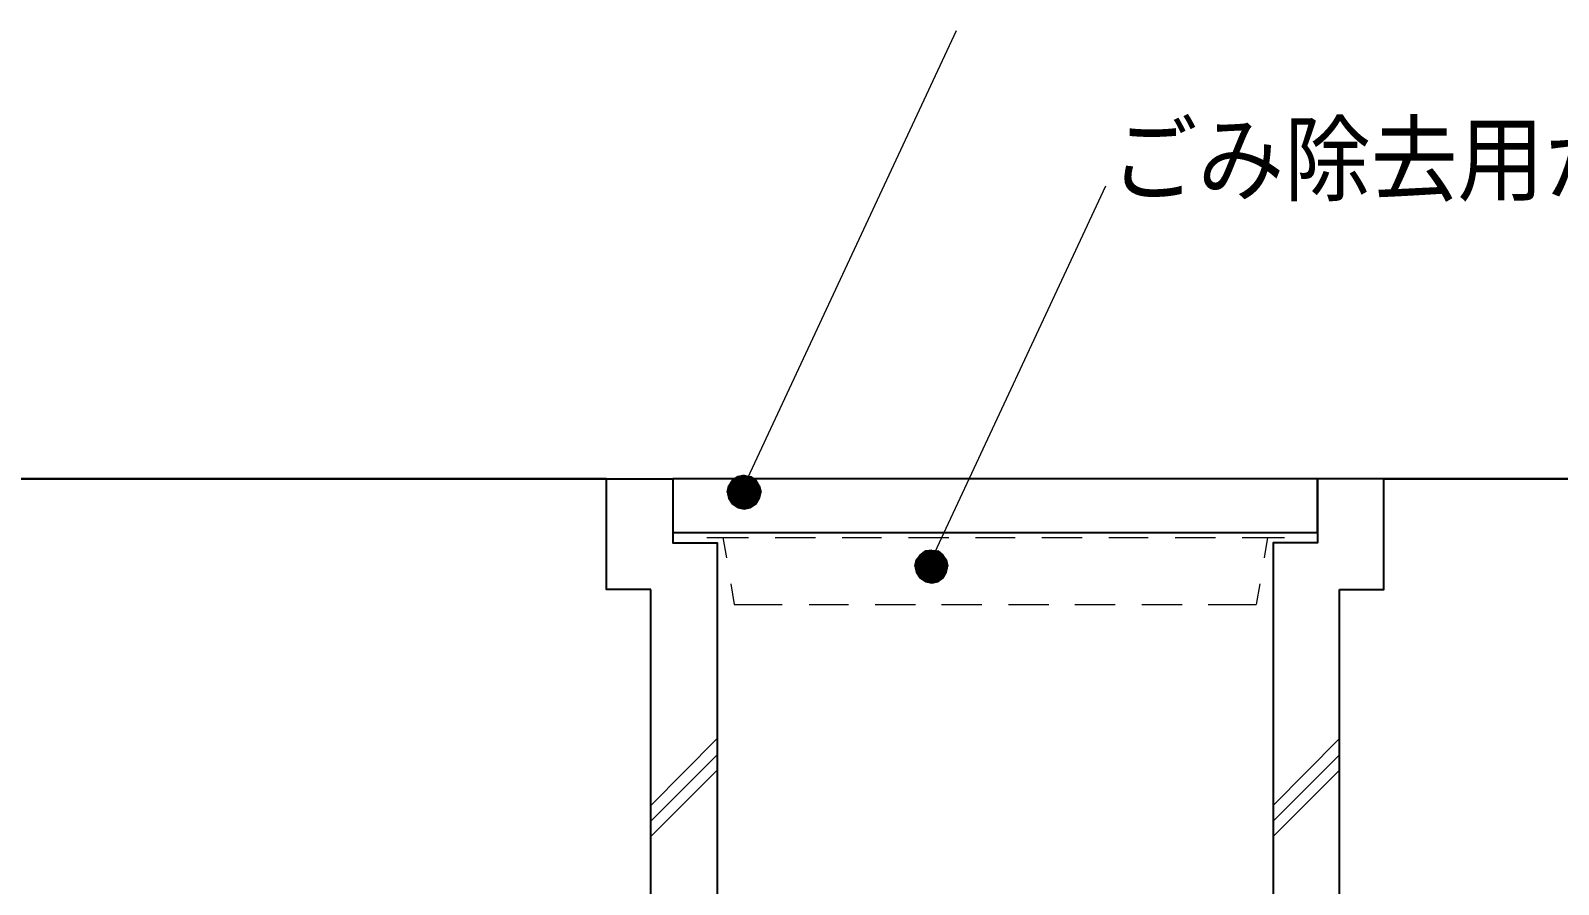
# Model space of a CAD drawing. Header units: millimetres. Extents: x 0 to 420, y 0 to 297.
# Drawn here: x 40.27 to 86.11, y 236.52 to 262.13 of the extents above; entities that cross this region are included whole.
import ezdxf
from ezdxf.enums import TextEntityAlignment as Align

# ---------------------------------------------------------------- set-up
doc = ezdxf.new("R2010")
doc.units = ezdxf.units.MM
doc.styles.add('kst32b', font='NotoSansJP-Variable.ttf')

msp = doc.modelspace()

# ---------------------------------------------------------------- hatches: boundary and pattern name
h = msp.add_hatch(color=7)
h.paths.add_polyline_path([(61.32, 248.645), (61.214, 248.475), (61.68, 248.285), (61.32, 248.645)])
h.paths.add_polyline_path([(61.214, 248.475), (61.68, 248.285), (61.172, 248.285), (61.214, 248.475)])
h.paths.add_polyline_path([(61.68, 248.285), (61.172, 248.285), (61.214, 248.095), (61.68, 248.285)])
for points in [[(61.489, 248.751), (61.32, 248.645), (61.68, 248.285), (61.489, 248.751)], [(67.12, 246.528), (66.95, 246.401), (67.31, 246.062), (67.12, 246.528)]]:
    msp.add_hatch(color=7).paths.add_polyline_path(points)
h = msp.add_hatch(color=7)
h.paths.add_polyline_path([(62.04, 248.645), (61.87, 248.751), (61.68, 248.285), (62.04, 248.645)])
h.paths.add_polyline_path([(61.87, 248.751), (61.68, 248.285), (61.68, 248.793), (61.87, 248.751)])
h.paths.add_polyline_path([(61.68, 248.285), (61.68, 248.793), (61.489, 248.751), (61.68, 248.285)])
h = msp.add_hatch(color=7)
h.paths.add_polyline_path([(62.145, 248.095), (62.188, 248.285), (61.68, 248.285), (62.145, 248.095)])
h.paths.add_polyline_path([(62.188, 248.285), (61.68, 248.285), (62.145, 248.475), (62.188, 248.285)])
h.paths.add_polyline_path([(61.68, 248.285), (62.145, 248.475), (62.04, 248.645), (61.68, 248.285)])
h = msp.add_hatch(color=7)
h.paths.add_polyline_path([(61.214, 248.095), (61.32, 247.925), (61.68, 248.285), (61.214, 248.095)])
h.paths.add_polyline_path([(61.32, 247.925), (61.68, 248.285), (61.489, 247.819), (61.32, 247.925)])
h.paths.add_polyline_path([(61.68, 248.285), (61.489, 247.819), (61.68, 247.777), (61.68, 248.285)])
h = msp.add_hatch(color=7)
h.paths.add_polyline_path([(61.68, 247.777), (61.87, 247.819), (61.68, 248.285), (61.68, 247.777)])
h.paths.add_polyline_path([(61.87, 247.819), (61.68, 248.285), (62.04, 247.925), (61.87, 247.819)])
h.paths.add_polyline_path([(61.68, 248.285), (62.04, 247.925), (62.145, 248.095), (61.68, 248.285)])
h = msp.add_hatch(color=7)
h.paths.add_polyline_path([(66.95, 246.401), (66.844, 246.253), (67.31, 246.062), (66.95, 246.401)])
h.paths.add_polyline_path([(66.844, 246.253), (67.31, 246.062), (66.802, 246.062), (66.844, 246.253)])
h.paths.add_polyline_path([(67.31, 246.062), (66.802, 246.062), (66.844, 245.872), (67.31, 246.062)])
h = msp.add_hatch(color=7)
h.paths.add_polyline_path([(67.649, 246.401), (67.501, 246.528), (67.31, 246.062), (67.649, 246.401)])
h.paths.add_polyline_path([(67.501, 246.528), (67.31, 246.062), (67.31, 246.549), (67.501, 246.528)])
h.paths.add_polyline_path([(67.31, 246.062), (67.31, 246.549), (67.12, 246.528), (67.31, 246.062)])
h = msp.add_hatch(color=7)
h.paths.add_polyline_path([(67.754, 245.872), (67.797, 246.062), (67.31, 246.062), (67.754, 245.872)])
h.paths.add_polyline_path([(67.797, 246.062), (67.31, 246.062), (67.754, 246.253), (67.797, 246.062)])
h.paths.add_polyline_path([(67.31, 246.062), (67.754, 246.253), (67.649, 246.401), (67.31, 246.062)])
h = msp.add_hatch(color=7)
h.paths.add_polyline_path([(66.844, 245.872), (66.95, 245.703), (67.31, 246.062), (66.844, 245.872)])
h.paths.add_polyline_path([(66.95, 245.703), (67.31, 246.062), (67.12, 245.597), (66.95, 245.703)])
h.paths.add_polyline_path([(67.31, 246.062), (67.12, 245.597), (67.31, 245.554), (67.31, 246.062)])
h = msp.add_hatch(color=7)
h.paths.add_polyline_path([(67.31, 245.554), (67.501, 245.597), (67.31, 246.062), (67.31, 245.554)])
h.paths.add_polyline_path([(67.501, 245.597), (67.31, 246.062), (67.649, 245.703), (67.501, 245.597)])
h.paths.add_polyline_path([(67.31, 246.062), (67.649, 245.703), (67.754, 245.872), (67.31, 246.062)])

# ---------------------------------------------------------------- linework, layer by layer
at = {"lineweight": 13}
for points in [[(61.51, 248.116), (68.051, 262.128)], [(67.12, 245.872), (72.538, 257.471)], [(60.558, 246.93), (61.807, 246.93)], [(61.045, 246.93), (61.151, 246.316)], [(62.611, 246.93), (63.818, 246.93)], [(64.622, 246.93), (65.807, 246.93)], [(66.612, 246.93), (67.818, 246.93)], [(68.622, 246.93), (69.808, 246.93)], [(70.612, 246.93), (71.819, 246.93)], [(72.623, 246.93), (73.808, 246.93)], [(74.612, 246.93), (75.819, 246.93)], [(76.623, 246.93), (77.893, 246.93)], [(77.385, 246.93), (77.279, 246.316)], [(61.278, 245.533), (61.383, 244.92)], [(77.153, 245.533), (77.047, 244.92)], [(61.383, 244.92), (62.823, 244.92)], [(63.627, 244.92), (64.812, 244.92)], [(65.617, 244.92), (66.823, 244.92)], [(67.606, 244.92), (68.813, 244.92)], [(69.617, 244.92), (70.824, 244.92)], [(71.607, 244.92), (72.813, 244.92)], [(73.618, 244.92), (74.824, 244.92)], [(75.607, 244.92), (77.047, 244.92)], [(58.886, 238.887), (60.875, 240.898)], [(77.555, 238.887), (79.544, 240.898)], [(60.875, 240.411), (58.886, 238.421)], [(79.544, 240.411), (77.555, 238.421)], [(58.886, 237.956), (60.875, 239.945)], [(77.555, 237.956), (79.544, 239.945)]]:
    msp.add_lwpolyline(points, dxfattribs=at)
at = {"lineweight": 30}
for points in [[(57.552, 248.687), (35.645, 248.687)], [(109.389, 248.687), (80.878, 248.687)]]:
    msp.add_lwpolyline(points, dxfattribs=at)
at = {"lineweight": 25}
for points in [[(58.886, 245.364), (57.552, 245.364), (57.552, 248.687), (59.542, 248.687), (59.542, 246.761), (60.875, 246.761), (60.875, 215.35), (58.886, 215.35)], [(59.542, 248.687), (59.542, 247.079), (78.888, 247.079), (78.888, 248.687)], [(79.544, 245.364), (80.878, 245.364), (80.878, 248.687), (78.888, 248.687), (78.888, 246.761), (77.555, 246.761), (77.555, 215.35), (79.544, 215.35)]]:
    msp.add_lwpolyline(points, close=True, dxfattribs=at)
at = {"lineweight": 0}
for points in [[(61.214, 248.475), (61.68, 248.285), (61.172, 248.285)], [(61.32, 248.645), (61.214, 248.475), (61.68, 248.285)], [(61.489, 248.751), (61.32, 248.645), (61.68, 248.285)], [(61.68, 248.285), (61.68, 248.793), (61.489, 248.751)], [(61.87, 248.751), (61.68, 248.285), (61.68, 248.793)], [(62.04, 248.645), (61.87, 248.751), (61.68, 248.285)], [(61.68, 248.285), (62.145, 248.475), (62.04, 248.645)], [(62.188, 248.285), (61.68, 248.285), (62.145, 248.475)], [(61.68, 248.285), (61.172, 248.285), (61.214, 248.095)], [(61.214, 248.095), (61.32, 247.925), (61.68, 248.285)], [(61.32, 247.925), (61.68, 248.285), (61.489, 247.819)], [(61.68, 248.285), (61.489, 247.819), (61.68, 247.777)], [(61.68, 247.777), (61.87, 247.819), (61.68, 248.285)], [(61.87, 247.819), (61.68, 248.285), (62.04, 247.925)], [(61.68, 248.285), (62.04, 247.925), (62.145, 248.095)], [(62.145, 248.095), (62.188, 248.285), (61.68, 248.285)], [(66.844, 246.253), (67.31, 246.062), (66.802, 246.062)], [(66.95, 246.401), (66.844, 246.253), (67.31, 246.062)], [(67.12, 246.528), (66.95, 246.401), (67.31, 246.062)], [(67.31, 246.062), (67.31, 246.549), (67.12, 246.528)], [(67.501, 246.528), (67.31, 246.062), (67.31, 246.549)], [(67.649, 246.401), (67.501, 246.528), (67.31, 246.062)], [(67.31, 246.062), (67.754, 246.253), (67.649, 246.401)], [(67.797, 246.062), (67.31, 246.062), (67.754, 246.253)], [(67.31, 246.062), (66.802, 246.062), (66.844, 245.872)], [(66.844, 245.872), (66.95, 245.703), (67.31, 246.062)], [(66.95, 245.703), (67.31, 246.062), (67.12, 245.597)], [(67.31, 246.062), (67.12, 245.597), (67.31, 245.554)], [(67.31, 245.554), (67.501, 245.597), (67.31, 246.062)], [(67.501, 245.597), (67.31, 246.062), (67.649, 245.703)], [(67.31, 246.062), (67.649, 245.703), (67.754, 245.872)], [(67.754, 245.872), (67.797, 246.062), (67.31, 246.062)]]:
    msp.add_lwpolyline(points, close=True, dxfattribs=at)

# ---------------------------------------------------------------- texts
at = {"style": 'kst32b'}
msp.add_text('ごみ除去用かご', height=2.0791, dxfattribs=at).set_placement((72.686, 257.238), (90.879, 257.238), align=Align.FIT)

doc.saveas('drawing.dxf')
